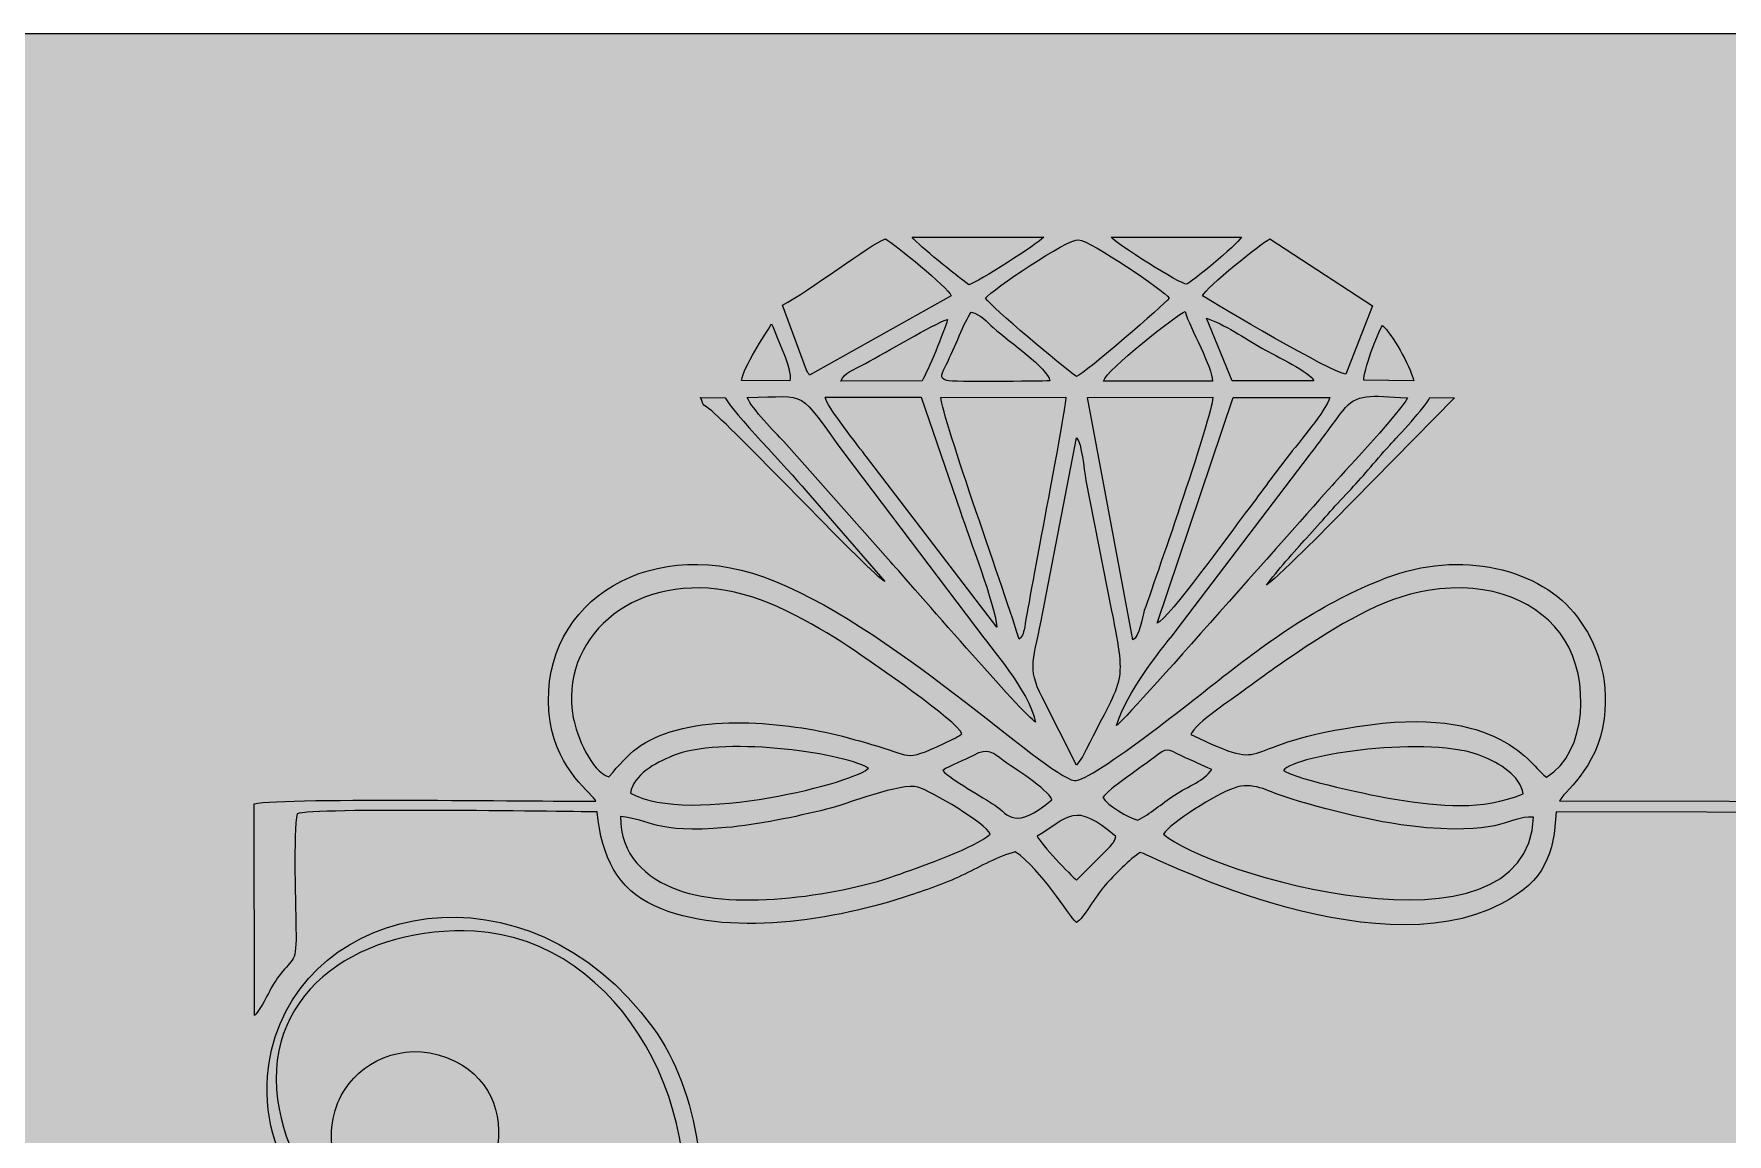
# Model space of a CAD drawing. Header units: millimetres. Extents: x -706.8 to -667, y -594.2 to -554.4.
# Drawn here: x -696.91 to -680.63, y -564.99 to -554.4 of the extents above; entities that cross this region are included whole.
import ezdxf

# ---------------------------------------------------------------- set-up
doc = ezdxf.new("R2010")
doc.units = ezdxf.units.MM
doc.header["$MEASUREMENT"] = 0
doc.layers.add('Layer 1', color=7, linetype='Continuous')

msp = doc.modelspace()

# ---------------------------------------------------------------- hatches: boundary and pattern name
at = {"layer": 'Layer 1', "true_color": 0xfff212}
h = msp.add_hatch(color=2, dxfattribs=at)
edge = h.paths.add_edge_path()
edge.add_spline(control_points=[(-705.7781, -554.4009), (-705.7781, -554.4009), (-667.9781, -554.4009), (-667.9781, -554.4009), (-667.4281, -554.4009), (-666.9781, -554.8509), (-666.9781, -555.4009), (-666.9781, -555.4009), (-666.9781, -593.2009), (-666.9781, -593.2009), (-666.9781, -593.7509), (-667.4281, -594.2009), (-667.9781, -594.2009), (-667.9781, -594.2009), (-705.7781, -594.2009), (-705.7781, -594.2009), (-706.3281, -594.2009), (-706.7781, -593.7509), (-706.7781, -593.2009), (-706.7781, -593.2009), (-706.7781, -555.4009), (-706.7781, -555.4009), (-706.7781, -554.8509), (-706.3281, -554.4009), (-705.7781, -554.4009)], knot_values=[0, 0, 0, 0, 0.125, 0.125, 0.125, 0.25, 0.25, 0.25, 0.375, 0.375, 0.375, 0.5, 0.5, 0.5, 0.625, 0.625, 0.625, 0.75, 0.75, 0.75, 0.875, 0.875, 0.875, 1, 1, 1, 1], degree=3, periodic=1)
at = {"layer": 'Layer 1', "true_color": 0x373435}
h = msp.add_hatch(color=250, dxfattribs=at)
edge = h.paths.add_edge_path()
edge.add_spline(control_points=[(-689.7084, -557.0103), (-689.7084, -557.0103), (-689.4796, -557.6358), (-689.4796, -557.6358), (-689.4632, -557.6663), (-689.4629, -557.6654), (-689.4486, -557.6826), (-689.4486, -557.6826), (-688.0862, -556.9201), (-688.0862, -556.9201), (-688.1185, -556.8411), (-688.6297, -556.4262), (-688.7188, -556.3736), (-688.8752, -556.4288), (-689.4552, -556.8783), (-689.7084, -557.0103)], knot_values=[0, 0, 0, 0, 0.2, 0.2, 0.2, 0.4, 0.4, 0.4, 0.6, 0.6, 0.6, 0.8, 0.8, 0.8, 1, 1, 1, 1], degree=3, periodic=1)
h = msp.add_hatch(color=250, dxfattribs=at)
edge = h.paths.add_edge_path()
edge.add_spline(control_points=[(-687.1973, -556.3551), (-687.1973, -556.3551), (-688.4616, -556.3551), (-688.4616, -556.3551), (-688.3924, -556.4472), (-688.0486, -556.7158), (-687.9185, -556.8143), (-687.8301, -556.7905), (-687.2576, -556.4246), (-687.1973, -556.3551)], knot_values=[0, 0, 0, 0, 0.3333333, 0.3333333, 0.3333333, 0.6666667, 0.6666667, 0.6666667, 1, 1, 1, 1], degree=3, periodic=1)
h = msp.add_hatch(color=250, dxfattribs=at)
edge = h.paths.add_edge_path()
edge.add_spline(control_points=[(-687.7568, -556.9436), (-687.7023, -557.0281), (-687.0221, -557.5987), (-686.8827, -557.6983), (-686.7972, -557.6637), (-686.0388, -557.008), (-685.9903, -556.9436), (-686.0354, -556.8712), (-686.7496, -556.3914), (-686.8623, -556.3808), (-686.9675, -556.3708), (-687.7015, -556.8663), (-687.7568, -556.9436)], knot_values=[0, 0, 0, 0, 0.25, 0.25, 0.25, 0.5, 0.5, 0.5, 0.75, 0.75, 0.75, 1, 1, 1, 1], degree=3, periodic=1)
h = msp.add_hatch(color=250, dxfattribs=at)
edge = h.paths.add_edge_path()
edge.add_spline(control_points=[(-685.2954, -556.3551), (-685.2954, -556.3551), (-686.5505, -556.3551), (-686.5505, -556.3551), (-686.5083, -556.415), (-685.8732, -556.8179), (-685.8233, -556.8085), (-685.7912, -556.8025), (-685.3427, -556.4367), (-685.2954, -556.3551)], knot_values=[0, 0, 0, 0, 0.3333333, 0.3333333, 0.3333333, 0.6666667, 0.6666667, 0.6666667, 1, 1, 1, 1], degree=3, periodic=1)
h = msp.add_hatch(color=250, dxfattribs=at)
edge = h.paths.add_edge_path()
edge.add_spline(control_points=[(-685.6712, -556.9201), (-685.5251, -557.0143), (-684.4273, -557.6605), (-684.2932, -557.6752), (-684.2932, -557.6752), (-684.0351, -557.0177), (-684.0351, -557.0177), (-684.0351, -557.0177), (-685.023, -556.3731), (-685.023, -556.3731), (-685.1058, -556.4127), (-685.636, -556.8433), (-685.6712, -556.9201)], knot_values=[0, 0, 0, 0, 0.25, 0.25, 0.25, 0.5, 0.5, 0.5, 0.75, 0.75, 0.75, 1, 1, 1, 1], degree=3, periodic=1)
h = msp.add_hatch(color=250, dxfattribs=at)
edge = h.paths.add_edge_path()
edge.add_spline(control_points=[(-690.1047, -557.7369), (-690.1047, -557.7369), (-689.638, -557.7398), (-689.638, -557.7398), (-689.6166, -557.6146), (-689.7649, -557.3283), (-689.8138, -557.1895), (-689.8851, -557.3062), (-690.077, -557.5947), (-690.1047, -557.7369)], knot_values=[0, 0, 0, 0, 0.3333333, 0.3333333, 0.3333333, 0.6666667, 0.6666667, 0.6666667, 1, 1, 1, 1], degree=3, periodic=1)
h = msp.add_hatch(color=250, dxfattribs=at)
edge = h.paths.add_edge_path()
edge.add_spline(control_points=[(-689.1482, -557.7404), (-689.1482, -557.7404), (-688.3669, -557.7402), (-688.3669, -557.7402), (-688.3132, -557.643), (-688.1531, -557.2684), (-688.1239, -557.1476), (-688.269, -557.1975), (-688.706, -557.4601), (-688.913, -557.5719), (-689.0298, -557.6349), (-689.1178, -557.6623), (-689.1482, -557.7404)], knot_values=[0, 0, 0, 0, 0.25, 0.25, 0.25, 0.5, 0.5, 0.5, 0.75, 0.75, 0.75, 1, 1, 1, 1], degree=3, periodic=1)
h = msp.add_hatch(color=250, dxfattribs=at)
edge = h.paths.add_edge_path()
edge.add_spline(control_points=[(-687.1374, -557.7392), (-687.1655, -557.6105), (-687.5097, -557.3776), (-687.6838, -557.227), (-687.7465, -557.1728), (-687.7983, -557.0989), (-687.8949, -557.0793), (-687.9631, -557.1729), (-688.0539, -557.4204), (-688.1319, -557.5788), (-688.1753, -557.6671), (-688.213, -557.7108), (-688.1288, -557.7368), (-688.077, -557.7528), (-687.2571, -557.7414), (-687.1374, -557.7392)], knot_values=[0, 0, 0, 0, 0.2, 0.2, 0.2, 0.4, 0.4, 0.4, 0.6, 0.6, 0.6, 0.8, 0.8, 0.8, 1, 1, 1, 1], degree=3, periodic=1)
h = msp.add_hatch(color=250, dxfattribs=at)
edge = h.paths.add_edge_path()
edge.add_spline(control_points=[(-686.6218, -557.7406), (-686.6218, -557.7406), (-685.575, -557.7407), (-685.575, -557.7407), (-685.5697, -557.6178), (-685.7925, -557.2266), (-685.8383, -557.073), (-685.9016, -557.0887), (-686.6073, -557.6428), (-686.6218, -557.7406)], knot_values=[0, 0, 0, 0, 0.3333333, 0.3333333, 0.3333333, 0.6666667, 0.6666667, 0.6666667, 1, 1, 1, 1], degree=3, periodic=1)
h = msp.add_hatch(color=250, dxfattribs=at)
edge = h.paths.add_edge_path()
edge.add_spline(control_points=[(-685.3852, -557.739), (-685.3852, -557.739), (-684.6007, -557.7403), (-684.6007, -557.7403), (-684.6366, -557.6513), (-684.9551, -557.5076), (-685.1016, -557.423), (-685.2646, -557.3289), (-685.4649, -557.1919), (-685.6324, -557.1363), (-685.6324, -557.1363), (-685.3852, -557.739), (-685.3852, -557.739)], knot_values=[0, 0, 0, 0, 0.25, 0.25, 0.25, 0.5, 0.5, 0.5, 0.75, 0.75, 0.75, 1, 1, 1, 1], degree=3, periodic=1)
h = msp.add_hatch(color=250, dxfattribs=at)
edge = h.paths.add_edge_path()
edge.add_spline(control_points=[(-684.1187, -557.7322), (-684.1187, -557.7322), (-683.6387, -557.7398), (-683.6387, -557.7398), (-683.6812, -557.577), (-683.8487, -557.2904), (-683.9401, -557.206), (-683.9865, -557.2772), (-684.1289, -557.6527), (-684.1187, -557.7322)], knot_values=[0, 0, 0, 0, 0.3333333, 0.3333333, 0.3333333, 0.6666667, 0.6666667, 0.6666667, 1, 1, 1, 1], degree=3, periodic=1)
h = msp.add_hatch(color=250, dxfattribs=at)
edge = h.paths.add_edge_path()
edge.add_spline(control_points=[(-690.0483, -557.8991), (-690.0038, -558.0124), (-689.7818, -558.2296), (-689.6979, -558.3229), (-689.6979, -558.3229), (-688.6681, -559.4829), (-688.6681, -559.4829), (-688.4784, -559.6909), (-687.3822, -560.9652), (-687.2755, -561.0215), (-687.3489, -560.7065), (-687.6928, -560.3243), (-687.8551, -560.1052), (-687.8551, -560.1052), (-689.1118, -558.4438), (-689.1118, -558.4438), (-689.5801, -557.8061), (-689.4382, -557.8897), (-690.0483, -557.8991)], knot_values=[0, 0, 0, 0, 0.1666667, 0.1666667, 0.1666667, 0.3333333, 0.3333333, 0.3333333, 0.5, 0.5, 0.5, 0.6666667, 0.6666667, 0.6666667, 0.8333333, 0.8333333, 0.8333333, 1, 1, 1, 1], degree=3, periodic=1)
h = msp.add_hatch(color=250, dxfattribs=at)
edge = h.paths.add_edge_path()
edge.add_spline(control_points=[(-688.7258, -559.6704), (-688.7258, -559.6704), (-689.4849, -558.7927), (-689.4849, -558.7927), (-689.6531, -558.5929), (-690.1945, -558.0355), (-690.2595, -557.9011), (-690.2595, -557.9011), (-690.4968, -557.898), (-690.4968, -557.898), (-690.4614, -557.9973), (-690.4835, -557.9504), (-690.3907, -558.0286), (-690.1412, -558.2389), (-688.8485, -559.6039), (-688.7258, -559.6704)], knot_values=[0, 0, 0, 0, 0.2, 0.2, 0.2, 0.4, 0.4, 0.4, 0.6, 0.6, 0.6, 0.8, 0.8, 0.8, 1, 1, 1, 1], degree=3, periodic=1)
h = msp.add_hatch(color=250, dxfattribs=at)
edge = h.paths.add_edge_path()
edge.add_spline(control_points=[(-688.3766, -557.8951), (-688.3766, -557.8951), (-689.299, -557.8973), (-689.299, -557.8973), (-689.2939, -557.97), (-688.9673, -558.3858), (-688.9018, -558.4684), (-688.9018, -558.4684), (-687.648, -560.1077), (-687.648, -560.1077), (-687.6689, -559.8874), (-687.9159, -559.2454), (-687.9982, -559.0004), (-687.9982, -559.0004), (-688.3766, -557.8951), (-688.3766, -557.8951)], knot_values=[0, 0, 0, 0, 0.2, 0.2, 0.2, 0.4, 0.4, 0.4, 0.6, 0.6, 0.6, 0.8, 0.8, 0.8, 1, 1, 1, 1], degree=3, periodic=1)
h = msp.add_hatch(color=250, dxfattribs=at)
edge = h.paths.add_edge_path()
edge.add_spline(control_points=[(-686.9862, -557.8948), (-686.9862, -557.8948), (-688.1863, -557.8995), (-688.1863, -557.8995), (-688.1792, -558.0894), (-687.5456, -559.8431), (-687.4344, -560.2249), (-687.3955, -560.1809), (-687.3919, -560.1735), (-687.3751, -560.0719), (-687.3095, -559.6747), (-686.9765, -557.971), (-686.9862, -557.8948)], knot_values=[0, 0, 0, 0, 0.25, 0.25, 0.25, 0.5, 0.5, 0.5, 0.75, 0.75, 0.75, 1, 1, 1, 1], degree=3, periodic=1)
h = msp.add_hatch(color=250, dxfattribs=at)
edge = h.paths.add_edge_path()
edge.add_spline(control_points=[(-686.2306, -559.9488), (-686.0895, -559.5471), (-685.5866, -558.1025), (-685.5706, -557.8968), (-685.5706, -557.8968), (-686.7766, -557.8979), (-686.7766, -557.8979), (-686.7766, -557.8979), (-686.3412, -560.2302), (-686.3412, -560.2302), (-686.2748, -560.2012), (-686.2547, -560.0173), (-686.2306, -559.9488)], knot_values=[0, 0, 0, 0, 0.25, 0.25, 0.25, 0.5, 0.5, 0.5, 0.75, 0.75, 0.75, 1, 1, 1, 1], degree=3, periodic=1)
h = msp.add_hatch(color=250, dxfattribs=at)
edge = h.paths.add_edge_path()
edge.add_spline(control_points=[(-686.4969, -561.054), (-686.4411, -561.032), (-684.6096, -558.9484), (-684.4011, -558.7192), (-684.2841, -558.5904), (-683.7549, -558.0189), (-683.7011, -557.9027), (-684.0593, -557.8813), (-684.1895, -557.8557), (-684.3188, -558.0233), (-684.4273, -558.1639), (-684.5408, -558.325), (-684.6418, -558.4541), (-684.6418, -558.4541), (-685.9229, -560.14), (-685.9229, -560.14), (-686.1195, -560.391), (-686.3862, -560.7129), (-686.4969, -561.054)], knot_values=[0, 0, 0, 0, 0.1666667, 0.1666667, 0.1666667, 0.3333333, 0.3333333, 0.3333333, 0.5, 0.5, 0.5, 0.6666667, 0.6666667, 0.6666667, 0.8333333, 0.8333333, 0.8333333, 1, 1, 1, 1], degree=3, periodic=1)
h = msp.add_hatch(color=250, dxfattribs=at)
edge = h.paths.add_edge_path()
edge.add_spline(control_points=[(-686.107, -560.0713), (-686.0037, -560.0348), (-685.3794, -559.1687), (-685.2602, -559.0131), (-685.1247, -558.8362), (-684.9959, -558.6547), (-684.856, -558.4752), (-684.742, -558.329), (-684.4831, -558.0245), (-684.4452, -557.9004), (-684.4452, -557.9004), (-685.3761, -557.8979), (-685.3761, -557.8979), (-685.3761, -557.8979), (-686.107, -560.0713), (-686.107, -560.0713)], knot_values=[0, 0, 0, 0, 0.2, 0.2, 0.2, 0.4, 0.4, 0.4, 0.6, 0.6, 0.6, 0.8, 0.8, 0.8, 1, 1, 1, 1], degree=3, periodic=1)
h = msp.add_hatch(color=250, dxfattribs=at)
edge = h.paths.add_edge_path()
edge.add_spline(control_points=[(-685.0569, -559.7057), (-684.9252, -559.5986), (-684.7498, -559.4252), (-684.611, -559.2861), (-684.611, -559.2861), (-683.247, -557.9024), (-683.247, -557.9024), (-683.247, -557.9024), (-683.4833, -557.8977), (-683.4833, -557.8977), (-683.5303, -557.9988), (-683.7902, -558.2684), (-683.869, -558.3562), (-684.0263, -558.5313), (-684.133, -558.666), (-684.2674, -558.8058), (-684.4093, -558.9533), (-684.5205, -559.0898), (-684.6696, -559.2507), (-684.7839, -559.374), (-684.9558, -559.5729), (-685.0569, -559.7057)], knot_values=[0, 0, 0, 0, 0.1428571, 0.1428571, 0.1428571, 0.2857143, 0.2857143, 0.2857143, 0.4285714, 0.4285714, 0.4285714, 0.5714286, 0.5714286, 0.5714286, 0.7142857, 0.7142857, 0.7142857, 0.8571429, 0.8571429, 0.8571429, 1, 1, 1, 1], degree=3, periodic=1)
h = msp.add_hatch(color=250, dxfattribs=at)
edge = h.paths.add_edge_path()
edge.add_spline(control_points=[(-687.2053, -559.9638), (-687.2943, -560.4322), (-687.3602, -560.4873), (-687.214, -560.7824), (-687.214, -560.7824), (-686.8827, -561.4352), (-686.8827, -561.4352), (-686.8827, -561.4352), (-686.8233, -561.3559), (-686.8233, -561.3559), (-686.4367, -560.5584), (-686.3927, -560.7167), (-686.545, -559.95), (-686.545, -559.95), (-686.7917, -558.6959), (-686.7917, -558.6959), (-686.8159, -558.5725), (-686.8279, -558.3489), (-686.8827, -558.2856), (-686.8827, -558.2856), (-687.2053, -559.9638), (-687.2053, -559.9638)], knot_values=[0, 0, 0, 0, 0.1428571, 0.1428571, 0.1428571, 0.2857143, 0.2857143, 0.2857143, 0.4285714, 0.4285714, 0.4285714, 0.5714286, 0.5714286, 0.5714286, 0.7142857, 0.7142857, 0.7142857, 0.8571429, 0.8571429, 0.8571429, 1, 1, 1, 1], degree=3, periodic=1)
h = msp.add_hatch(color=250, dxfattribs=at)
edge = h.paths.add_edge_path()
edge.add_spline(control_points=[(-682.2377, -561.7802), (-682.2152, -561.708), (-681.8724, -561.4785), (-681.8094, -560.9902), (-681.7566, -560.5818), (-681.8835, -560.2554), (-682.0647, -560.0121), (-682.415, -559.5417), (-683.1941, -559.3583), (-683.908, -559.6349), (-684.5318, -559.8766), (-684.9969, -560.2179), (-685.4493, -560.5658), (-685.58, -560.6663), (-686.7457, -561.6101), (-686.9018, -561.5842), (-687.1888, -561.5367), (-688.694, -560.0579), (-689.8915, -559.6242), (-691.0434, -559.207), (-692.1058, -559.925), (-691.9438, -561.0177), (-691.8745, -561.485), (-691.5235, -561.7242), (-691.5053, -561.7811), (-691.8611, -561.7882), (-694.4847, -561.7441), (-694.7903, -561.8068), (-694.7903, -561.8068), (-694.7872, -563.8436), (-694.7872, -563.8436), (-694.7162, -563.7817), (-694.6494, -563.6005), (-694.5643, -563.4805), (-694.4308, -563.292), (-694.3846, -563.3594), (-694.3872, -563.0644), (-694.3893, -562.8319), (-694.4168, -562.0656), (-694.3767, -561.9032), (-694.2346, -561.8435), (-691.8673, -561.883), (-691.4927, -561.8853), (-691.4457, -562.3278), (-691.3007, -562.6223), (-690.9395, -562.7898), (-690.2602, -563.1047), (-689.1835, -562.9245), (-688.4828, -562.6879), (-688.3062, -562.6283), (-688.1205, -562.5641), (-687.9556, -562.4836), (-687.8085, -562.4117), (-687.6391, -562.3128), (-687.4712, -562.2695), (-687.2102, -562.4479), (-686.971, -562.8669), (-686.8827, -562.9502), (-686.8086, -562.9047), (-686.7154, -562.7157), (-686.6052, -562.5884), (-686.5298, -562.5013), (-686.3572, -562.33), (-686.2706, -562.2754), (-686.2305, -562.2681), (-684.0529, -563.4264), (-682.7992, -562.7701), (-682.3662, -562.5435), (-682.2928, -562.2854), (-682.2711, -561.8845), (-682.2711, -561.8845), (-679.3731, -561.89), (-679.3731, -561.89), (-679.3731, -561.89), (-679.3732, -573.3054), (-679.3732, -573.3054), (-679.2785, -573.2743), (-679.0202, -573.0126), (-678.9875, -572.9361), (-678.9346, -572.8126), (-678.9697, -572.3697), (-678.9697, -572.198), (-678.9697, -572.198), (-678.9697, -564.7591), (-678.9697, -564.7591), (-678.9697, -563.78), (-678.944, -562.7659), (-678.9716, -561.784), (-678.9716, -561.784), (-682.2377, -561.7802), (-682.2377, -561.7802)], knot_values=[0, 0, 0, 0, 0.0333333, 0.0333333, 0.0333333, 0.0666667, 0.0666667, 0.0666667, 0.1, 0.1, 0.1, 0.1333333, 0.1333333, 0.1333333, 0.1666667, 0.1666667, 0.1666667, 0.2, 0.2, 0.2, 0.2333333, 0.2333333, 0.2333333, 0.2666667, 0.2666667, 0.2666667, 0.3, 0.3, 0.3, 0.3333333, 0.3333333, 0.3333333, 0.3666667, 0.3666667, 0.3666667, 0.4, 0.4, 0.4, 0.4333333, 0.4333333, 0.4333333, 0.4666667, 0.4666667, 0.4666667, 0.5, 0.5, 0.5, 0.5333333, 0.5333333, 0.5333333, 0.5666667, 0.5666667, 0.5666667, 0.6, 0.6, 0.6, 0.6333333, 0.6333333, 0.6333333, 0.6666667, 0.6666667, 0.6666667, 0.7, 0.7, 0.7, 0.7333333, 0.7333333, 0.7333333, 0.7666667, 0.7666667, 0.7666667, 0.8, 0.8, 0.8, 0.8333333, 0.8333333, 0.8333333, 0.8666667, 0.8666667, 0.8666667, 0.9, 0.9, 0.9, 0.9333333, 0.9333333, 0.9333333, 0.9666667, 0.9666667, 0.9666667, 1, 1, 1, 1], degree=3, periodic=1)
h = msp.add_hatch(color=250, dxfattribs=at)
edge = h.paths.add_edge_path()
edge.add_spline(control_points=[(-691.3789, -561.549), (-691.5498, -561.4959), (-691.6898, -561.1507), (-691.7217, -560.9794), (-691.8612, -560.2303), (-691.1702, -559.5967), (-690.254, -559.7552), (-689.8164, -559.8309), (-689.3411, -560.1147), (-689.009, -560.3403), (-688.8392, -560.4557), (-688.034, -561.0071), (-687.9841, -561.1339), (-688.0116, -561.1566), (-687.9846, -561.1383), (-688.0296, -561.1647), (-688.0651, -561.1856), (-688.0394, -561.171), (-688.0766, -561.1887), (-688.5399, -561.4089), (-688.4475, -561.355), (-688.7939, -561.2532), (-689.1134, -561.1592), (-689.368, -561.0902), (-689.707, -561.0536), (-690.0534, -561.0162), (-690.4048, -561.0106), (-690.7282, -561.0988), (-691.0676, -561.1914), (-691.1793, -561.315), (-691.3789, -561.549)], knot_values=[0, 0, 0, 0, 0.1, 0.1, 0.1, 0.2, 0.2, 0.2, 0.3, 0.3, 0.3, 0.4, 0.4, 0.4, 0.5, 0.5, 0.5, 0.6, 0.6, 0.6, 0.7, 0.7, 0.7, 0.8, 0.8, 0.8, 0.9, 0.9, 0.9, 1, 1, 1, 1], degree=3, periodic=1)
h = msp.add_hatch(color=250, dxfattribs=at)
edge = h.paths.add_edge_path()
edge.add_spline(control_points=[(-685.7825, -561.1421), (-685.7422, -561.0297), (-685.3738, -560.7949), (-685.273, -560.718), (-685.0998, -560.5857), (-684.9175, -560.4596), (-684.7375, -560.338), (-684.4047, -560.1131), (-683.9429, -559.8243), (-683.5052, -559.755), (-682.8887, -559.6574), (-682.4239, -559.8662), (-682.1883, -560.2296), (-681.9524, -560.5933), (-681.9635, -561.3162), (-682.3629, -561.5501), (-682.481, -561.4909), (-682.7534, -560.8744), (-684.0577, -561.0465), (-685.4424, -561.2291), (-684.9335, -561.5393), (-685.7825, -561.1421)], knot_values=[0, 0, 0, 0, 0.1428571, 0.1428571, 0.1428571, 0.2857143, 0.2857143, 0.2857143, 0.4285714, 0.4285714, 0.4285714, 0.5714286, 0.5714286, 0.5714286, 0.7142857, 0.7142857, 0.7142857, 0.8571429, 0.8571429, 0.8571429, 1, 1, 1, 1], degree=3, periodic=1)
h = msp.add_hatch(color=250, dxfattribs=at)
edge = h.paths.add_edge_path()
edge.add_spline(control_points=[(-691.1713, -561.7037), (-691.1431, -561.5261), (-690.9355, -561.417), (-690.7682, -561.3471), (-690.3126, -561.1565), (-689.1647, -561.3047), (-688.8838, -561.4634), (-688.9533, -561.586), (-690.6081, -562.0252), (-691.1713, -561.7037)], knot_values=[0, 0, 0, 0, 0.3333333, 0.3333333, 0.3333333, 0.6666667, 0.6666667, 0.6666667, 1, 1, 1, 1], degree=3, periodic=1)
h = msp.add_hatch(color=250, dxfattribs=at)
edge = h.paths.add_edge_path()
edge.add_spline(control_points=[(-684.8925, -561.487), (-684.7835, -561.3347), (-683.4717, -561.1411), (-682.9771, -561.3511), (-682.8184, -561.4184), (-682.6176, -561.5306), (-682.5866, -561.7124), (-682.9897, -561.875), (-683.3727, -561.8323), (-683.8205, -561.7628), (-684.011, -561.7333), (-684.7673, -561.5754), (-684.8925, -561.487)], knot_values=[0, 0, 0, 0, 0.25, 0.25, 0.25, 0.5, 0.5, 0.5, 0.75, 0.75, 0.75, 1, 1, 1, 1], degree=3, periodic=1)
h = msp.add_hatch(color=250, dxfattribs=at)
edge = h.paths.add_edge_path()
edge.add_spline(control_points=[(-688.1692, -561.487), (-688.1037, -561.4411), (-687.9545, -561.3865), (-687.8745, -561.3425), (-687.7276, -561.2615), (-687.6835, -561.3209), (-687.5865, -561.3913), (-687.494, -561.4583), (-687.1588, -561.6633), (-687.1186, -561.7694), (-687.4827, -562.0688), (-687.5272, -561.9172), (-687.6663, -561.8222), (-687.7825, -561.743), (-688.0838, -561.5784), (-688.1692, -561.487)], knot_values=[0, 0, 0, 0, 0.2, 0.2, 0.2, 0.4, 0.4, 0.4, 0.6, 0.6, 0.6, 0.8, 0.8, 0.8, 1, 1, 1, 1], degree=3, periodic=1)
h = msp.add_hatch(color=250, dxfattribs=at)
edge = h.paths.add_edge_path()
edge.add_spline(control_points=[(-686.629, -561.7459), (-686.5809, -561.6697), (-686.2319, -561.4373), (-686.1358, -561.3623), (-686.0093, -561.2637), (-686.0179, -561.2752), (-685.8714, -561.3456), (-685.7698, -561.3944), (-685.6652, -561.4399), (-685.5824, -561.4777), (-685.6514, -561.5832), (-685.8038, -561.6359), (-685.9397, -561.7243), (-686.0753, -561.8125), (-686.1677, -561.9009), (-686.2942, -561.9651), (-686.3777, -561.9411), (-686.5869, -561.8243), (-686.629, -561.7459)], knot_values=[0, 0, 0, 0, 0.1666667, 0.1666667, 0.1666667, 0.3333333, 0.3333333, 0.3333333, 0.5, 0.5, 0.5, 0.6666667, 0.6666667, 0.6666667, 0.8333333, 0.8333333, 0.8333333, 1, 1, 1, 1], degree=3, periodic=1)
h = msp.add_hatch(color=250, dxfattribs=at)
edge = h.paths.add_edge_path()
edge.add_spline(control_points=[(-691.2659, -561.9305), (-690.9833, -561.9537), (-690.9406, -562.0984), (-690.254, -562.0366), (-689.9374, -562.0082), (-689.592, -561.9342), (-689.2869, -561.8602), (-689.0971, -561.8142), (-688.5572, -561.5982), (-688.409, -561.646), (-688.2748, -561.6893), (-687.7508, -561.9981), (-687.7135, -562.099), (-687.8564, -562.231), (-688.3521, -562.3982), (-688.5702, -562.4796), (-689.1172, -562.6837), (-690.1651, -562.8418), (-690.7167, -562.6362), (-691.0215, -562.5225), (-691.2759, -562.2959), (-691.2659, -561.9305)], knot_values=[0, 0, 0, 0, 0.1428571, 0.1428571, 0.1428571, 0.2857143, 0.2857143, 0.2857143, 0.4285714, 0.4285714, 0.4285714, 0.5714286, 0.5714286, 0.5714286, 0.7142857, 0.7142857, 0.7142857, 0.8571429, 0.8571429, 0.8571429, 1, 1, 1, 1], degree=3, periodic=1)
h = msp.add_hatch(color=250, dxfattribs=at)
edge = h.paths.add_edge_path()
edge.add_spline(control_points=[(-686.0461, -562.099), (-685.982, -561.993), (-685.5368, -561.713), (-685.3677, -561.6557), (-685.1834, -561.5932), (-685.0507, -561.6843), (-684.8936, -561.7354), (-684.4946, -561.8651), (-683.9319, -562.0055), (-683.5153, -562.0375), (-682.7431, -562.0968), (-682.7597, -561.9302), (-682.4877, -561.9351), (-682.5499, -563.3961), (-685.6486, -562.4691), (-686.0461, -562.099)], knot_values=[0, 0, 0, 0, 0.2, 0.2, 0.2, 0.4, 0.4, 0.4, 0.6, 0.6, 0.6, 0.8, 0.8, 0.8, 1, 1, 1, 1], degree=3, periodic=1)
h = msp.add_hatch(color=250, dxfattribs=at)
edge = h.paths.add_edge_path()
edge.add_spline(control_points=[(-687.2612, -562.12), (-686.9484, -561.9355), (-686.909, -561.7775), (-686.5045, -562.1226), (-686.5261, -562.1896), (-686.5201, -562.1725), (-686.5789, -562.2379), (-686.5789, -562.2379), (-686.8827, -562.5417), (-686.8827, -562.5417), (-686.9404, -562.4924), (-687.2239, -562.1992), (-687.2612, -562.12)], knot_values=[0, 0, 0, 0, 0.25, 0.25, 0.25, 0.5, 0.5, 0.5, 0.75, 0.75, 0.75, 1, 1, 1, 1], degree=3, periodic=1)
h = msp.add_hatch(color=250, dxfattribs=at)
edge = h.paths.add_edge_path()
edge.add_spline(control_points=[(-693.7864, -565.651), (-694.2652, -565.5702), (-694.4986, -565.1417), (-694.5644, -564.6515), (-694.7081, -563.581), (-693.721, -562.9764), (-692.6726, -563.0336), (-691.2424, -563.1115), (-690.3533, -564.8338), (-690.7376, -566.2251), (-691.1021, -567.5447), (-692.4035, -568.2381), (-693.4762, -568.8048), (-694.7176, -569.4605), (-695.7161, -569.9412), (-696.2663, -571.3138), (-696.647, -572.2638), (-696.5783, -573.4009), (-696.1758, -574.2652), (-695.8912, -574.8759), (-695.5192, -575.3495), (-694.9726, -575.7205), (-694.8507, -575.8032), (-694.5453, -575.991), (-694.3888, -576.0197), (-694.3888, -576.0197), (-694.6663, -575.2271), (-694.6663, -575.2271), (-694.7755, -574.8964), (-694.7443, -574.7582), (-694.8831, -574.6661), (-695.3692, -574.3435), (-695.7102, -574.0216), (-695.9532, -573.4068), (-696.342, -572.4232), (-696.1572, -571.4177), (-695.552, -570.5908), (-695.552, -570.5908), (-695.3129, -570.3121), (-695.3129, -570.3121), (-693.9193, -568.8153), (-690.7904, -568.9563), (-690.664, -570.9258), (-690.6141, -571.7026), (-691.5687, -572.5883), (-692.3033, -572.0642), (-692.4647, -571.9491), (-692.6023, -571.7396), (-692.5546, -571.4467), (-692.5207, -571.2388), (-692.3207, -571.0501), (-692.1041, -571.0292), (-691.7961, -570.9994), (-691.7721, -571.2719), (-691.7864, -571.5483), (-691.4001, -571.4561), (-691.4687, -570.9525), (-691.7638, -570.7724), (-692.1061, -570.5636), (-692.489, -570.7213), (-692.6435, -571.0038), (-693.0063, -571.667), (-692.3654, -572.3444), (-691.791, -572.2989), (-690.8841, -572.227), (-690.3861, -571.3107), (-690.6492, -570.5035), (-690.9096, -569.7055), (-691.5864, -569.3365), (-692.3894, -569.2312), (-693.2008, -569.1249), (-693.286, -569.252), (-693.7702, -569.2492), (-693.6879, -569.2136), (-693.6138, -569.1704), (-693.5281, -569.1308), (-692.2246, -568.5286), (-691.1025, -567.9076), (-690.6263, -566.41), (-690.3566, -565.5617), (-690.5144, -564.5654), (-690.956, -563.9609), (-692.174, -562.2937), (-694.2964, -562.7581), (-694.6226, -564.178), (-694.8279, -565.0714), (-694.2938, -565.9327), (-693.4033, -565.9054), (-692.3924, -565.8745), (-692.1183, -564.645), (-692.8589, -564.283), (-693.2961, -564.0692), (-693.7188, -564.2565), (-693.9163, -564.552), (-694.0196, -564.7065), (-694.0796, -564.9466), (-694.0308, -565.1698), (-693.9749, -565.4258), (-693.8447, -565.4857), (-693.7864, -565.651)], knot_values=[0, 0, 0, 0, 0.030303, 0.030303, 0.030303, 0.0606061, 0.0606061, 0.0606061, 0.0909091, 0.0909091, 0.0909091, 0.1212121, 0.1212121, 0.1212121, 0.1515152, 0.1515152, 0.1515152, 0.1818182, 0.1818182, 0.1818182, 0.2121212, 0.2121212, 0.2121212, 0.2424242, 0.2424242, 0.2424242, 0.2727273, 0.2727273, 0.2727273, 0.3030303, 0.3030303, 0.3030303, 0.3333333, 0.3333333, 0.3333333, 0.3636364, 0.3636364, 0.3636364, 0.3939394, 0.3939394, 0.3939394, 0.4242424, 0.4242424, 0.4242424, 0.4545455, 0.4545455, 0.4545455, 0.4848485, 0.4848485, 0.4848485, 0.5151515, 0.5151515, 0.5151515, 0.5454545, 0.5454545, 0.5454545, 0.5757576, 0.5757576, 0.5757576, 0.6060606, 0.6060606, 0.6060606, 0.6363636, 0.6363636, 0.6363636, 0.6666667, 0.6666667, 0.6666667, 0.6969697, 0.6969697, 0.6969697, 0.7272727, 0.7272727, 0.7272727, 0.7575758, 0.7575758, 0.7575758, 0.7878788, 0.7878788, 0.7878788, 0.8181818, 0.8181818, 0.8181818, 0.8484848, 0.8484848, 0.8484848, 0.8787879, 0.8787879, 0.8787879, 0.9090909, 0.9090909, 0.9090909, 0.9393939, 0.9393939, 0.9393939, 0.969697, 0.969697, 0.969697, 1, 1, 1, 1], degree=3, periodic=1)

# ---------------------------------------------------------------- linework, layer by layer
at = {"layer": 'Layer 1', "color": 250, "lineweight": 18}
msp.add_open_spline([(-705.7781, -554.4009), (-705.7781, -554.4009), (-667.9781, -554.4009), (-667.9781, -554.4009), (-667.4281, -554.4009), (-666.9781, -554.8509), (-666.9781, -555.4009), (-666.9781, -555.4009), (-666.9781, -593.2009), (-666.9781, -593.2009), (-666.9781, -593.7509), (-667.4281, -594.2009), (-667.9781, -594.2009), (-667.9781, -594.2009), (-705.7781, -594.2009), (-705.7781, -594.2009), (-706.3281, -594.2009), (-706.7781, -593.7509), (-706.7781, -593.2009), (-706.7781, -593.2009), (-706.7781, -555.4009), (-706.7781, -555.4009), (-706.7781, -554.8509), (-706.3281, -554.4009), (-705.7781, -554.4009)], degree=3, knots=[0, 0, 0, 0, 0.125, 0.125, 0.125, 0.25, 0.25, 0.25, 0.375, 0.375, 0.375, 0.5, 0.5, 0.5, 0.625, 0.625, 0.625, 0.75, 0.75, 0.75, 0.875, 0.875, 0.875, 1, 1, 1, 1], dxfattribs=at)
at = {"layer": 'Layer 1', "color": 250}
for points, knots in [([(-689.7084, -557.0103), (-689.7084, -557.0103), (-689.4796, -557.6358), (-689.4796, -557.6358), (-689.4632, -557.6663), (-689.4629, -557.6654), (-689.4486, -557.6826), (-689.4486, -557.6826), (-688.0862, -556.9201), (-688.0862, -556.9201), (-688.1185, -556.8411), (-688.6297, -556.4262), (-688.7188, -556.3736), (-688.8752, -556.4288), (-689.4552, -556.8783), (-689.7084, -557.0103)], [0, 0, 0, 0, 0.2, 0.2, 0.2, 0.4, 0.4, 0.4, 0.6, 0.6, 0.6, 0.8, 0.8, 0.8, 1, 1, 1, 1]), ([(-687.1973, -556.3551), (-687.1973, -556.3551), (-688.4616, -556.3551), (-688.4616, -556.3551), (-688.3924, -556.4472), (-688.0486, -556.7158), (-687.9185, -556.8143), (-687.8301, -556.7905), (-687.2576, -556.4246), (-687.1973, -556.3551)], [0, 0, 0, 0, 0.3333333, 0.3333333, 0.3333333, 0.6666667, 0.6666667, 0.6666667, 1, 1, 1, 1]), ([(-687.7568, -556.9436), (-687.7023, -557.0281), (-687.0221, -557.5987), (-686.8827, -557.6983), (-686.7972, -557.6637), (-686.0388, -557.008), (-685.9903, -556.9436), (-686.0354, -556.8712), (-686.7496, -556.3914), (-686.8623, -556.3808), (-686.9675, -556.3708), (-687.7015, -556.8663), (-687.7568, -556.9436)], [0, 0, 0, 0, 0.25, 0.25, 0.25, 0.5, 0.5, 0.5, 0.75, 0.75, 0.75, 1, 1, 1, 1]), ([(-685.2954, -556.3551), (-685.2954, -556.3551), (-686.5505, -556.3551), (-686.5505, -556.3551), (-686.5083, -556.415), (-685.8732, -556.8179), (-685.8233, -556.8085), (-685.7912, -556.8025), (-685.3427, -556.4367), (-685.2954, -556.3551)], [0, 0, 0, 0, 0.3333333, 0.3333333, 0.3333333, 0.6666667, 0.6666667, 0.6666667, 1, 1, 1, 1]), ([(-685.6712, -556.9201), (-685.5251, -557.0143), (-684.4273, -557.6605), (-684.2932, -557.6752), (-684.2932, -557.6752), (-684.0351, -557.0177), (-684.0351, -557.0177), (-684.0351, -557.0177), (-685.023, -556.3731), (-685.023, -556.3731), (-685.1058, -556.4127), (-685.636, -556.8433), (-685.6712, -556.9201)], [0, 0, 0, 0, 0.25, 0.25, 0.25, 0.5, 0.5, 0.5, 0.75, 0.75, 0.75, 1, 1, 1, 1]), ([(-690.1047, -557.7369), (-690.1047, -557.7369), (-689.638, -557.7398), (-689.638, -557.7398), (-689.6166, -557.6146), (-689.7649, -557.3283), (-689.8138, -557.1895), (-689.8851, -557.3062), (-690.077, -557.5947), (-690.1047, -557.7369)], [0, 0, 0, 0, 0.3333333, 0.3333333, 0.3333333, 0.6666667, 0.6666667, 0.6666667, 1, 1, 1, 1]), ([(-689.1482, -557.7404), (-689.1482, -557.7404), (-688.3669, -557.7402), (-688.3669, -557.7402), (-688.3132, -557.643), (-688.1531, -557.2684), (-688.1239, -557.1476), (-688.269, -557.1975), (-688.706, -557.4601), (-688.913, -557.5719), (-689.0298, -557.6349), (-689.1178, -557.6623), (-689.1482, -557.7404)], [0, 0, 0, 0, 0.25, 0.25, 0.25, 0.5, 0.5, 0.5, 0.75, 0.75, 0.75, 1, 1, 1, 1]), ([(-687.1374, -557.7392), (-687.1655, -557.6105), (-687.5097, -557.3776), (-687.6838, -557.227), (-687.7465, -557.1728), (-687.7983, -557.0989), (-687.8949, -557.0793), (-687.9631, -557.1729), (-688.0539, -557.4204), (-688.1319, -557.5788), (-688.1753, -557.6671), (-688.213, -557.7108), (-688.1288, -557.7368), (-688.077, -557.7528), (-687.2571, -557.7414), (-687.1374, -557.7392)], [0, 0, 0, 0, 0.2, 0.2, 0.2, 0.4, 0.4, 0.4, 0.6, 0.6, 0.6, 0.8, 0.8, 0.8, 1, 1, 1, 1]), ([(-686.6218, -557.7406), (-686.6218, -557.7406), (-685.575, -557.7407), (-685.575, -557.7407), (-685.5697, -557.6178), (-685.7925, -557.2266), (-685.8383, -557.073), (-685.9016, -557.0887), (-686.6073, -557.6428), (-686.6218, -557.7406)], [0, 0, 0, 0, 0.3333333, 0.3333333, 0.3333333, 0.6666667, 0.6666667, 0.6666667, 1, 1, 1, 1]), ([(-685.3852, -557.739), (-685.3852, -557.739), (-684.6007, -557.7403), (-684.6007, -557.7403), (-684.6366, -557.6513), (-684.9551, -557.5076), (-685.1016, -557.423), (-685.2646, -557.3289), (-685.4649, -557.1919), (-685.6324, -557.1363), (-685.6324, -557.1363), (-685.3852, -557.739), (-685.3852, -557.739)], [0, 0, 0, 0, 0.25, 0.25, 0.25, 0.5, 0.5, 0.5, 0.75, 0.75, 0.75, 1, 1, 1, 1]), ([(-684.1187, -557.7322), (-684.1187, -557.7322), (-683.6387, -557.7398), (-683.6387, -557.7398), (-683.6812, -557.577), (-683.8487, -557.2904), (-683.9401, -557.206), (-683.9865, -557.2772), (-684.1289, -557.6527), (-684.1187, -557.7322)], [0, 0, 0, 0, 0.3333333, 0.3333333, 0.3333333, 0.6666667, 0.6666667, 0.6666667, 1, 1, 1, 1]), ([(-690.0483, -557.8991), (-690.0038, -558.0124), (-689.7818, -558.2296), (-689.6979, -558.3229), (-689.6979, -558.3229), (-688.6681, -559.4829), (-688.6681, -559.4829), (-688.4784, -559.6909), (-687.3822, -560.9652), (-687.2755, -561.0215), (-687.3489, -560.7065), (-687.6928, -560.3243), (-687.8551, -560.1052), (-687.8551, -560.1052), (-689.1118, -558.4438), (-689.1118, -558.4438), (-689.5801, -557.8061), (-689.4382, -557.8897), (-690.0483, -557.8991)], [0, 0, 0, 0, 0.1666667, 0.1666667, 0.1666667, 0.3333333, 0.3333333, 0.3333333, 0.5, 0.5, 0.5, 0.6666667, 0.6666667, 0.6666667, 0.8333333, 0.8333333, 0.8333333, 1, 1, 1, 1]), ([(-688.7258, -559.6704), (-688.7258, -559.6704), (-689.4849, -558.7927), (-689.4849, -558.7927), (-689.6531, -558.5929), (-690.1945, -558.0355), (-690.2595, -557.9011), (-690.2595, -557.9011), (-690.4968, -557.898), (-690.4968, -557.898), (-690.4614, -557.9973), (-690.4835, -557.9504), (-690.3907, -558.0286), (-690.1412, -558.2389), (-688.8485, -559.6039), (-688.7258, -559.6704)], [0, 0, 0, 0, 0.2, 0.2, 0.2, 0.4, 0.4, 0.4, 0.6, 0.6, 0.6, 0.8, 0.8, 0.8, 1, 1, 1, 1]), ([(-688.3766, -557.8951), (-688.3766, -557.8951), (-689.299, -557.8973), (-689.299, -557.8973), (-689.2939, -557.97), (-688.9673, -558.3858), (-688.9018, -558.4684), (-688.9018, -558.4684), (-687.648, -560.1077), (-687.648, -560.1077), (-687.6689, -559.8874), (-687.9159, -559.2454), (-687.9982, -559.0004), (-687.9982, -559.0004), (-688.3766, -557.8951), (-688.3766, -557.8951)], [0, 0, 0, 0, 0.2, 0.2, 0.2, 0.4, 0.4, 0.4, 0.6, 0.6, 0.6, 0.8, 0.8, 0.8, 1, 1, 1, 1]), ([(-686.9862, -557.8948), (-686.9862, -557.8948), (-688.1863, -557.8995), (-688.1863, -557.8995), (-688.1792, -558.0894), (-687.5456, -559.8431), (-687.4344, -560.2249), (-687.3955, -560.1809), (-687.3919, -560.1735), (-687.3751, -560.0719), (-687.3095, -559.6747), (-686.9765, -557.971), (-686.9862, -557.8948)], [0, 0, 0, 0, 0.25, 0.25, 0.25, 0.5, 0.5, 0.5, 0.75, 0.75, 0.75, 1, 1, 1, 1]), ([(-686.2306, -559.9488), (-686.0895, -559.5471), (-685.5866, -558.1025), (-685.5706, -557.8968), (-685.5706, -557.8968), (-686.7766, -557.8979), (-686.7766, -557.8979), (-686.7766, -557.8979), (-686.3412, -560.2302), (-686.3412, -560.2302), (-686.2748, -560.2012), (-686.2547, -560.0173), (-686.2306, -559.9488)], [0, 0, 0, 0, 0.25, 0.25, 0.25, 0.5, 0.5, 0.5, 0.75, 0.75, 0.75, 1, 1, 1, 1]), ([(-686.4969, -561.054), (-686.4411, -561.032), (-684.6096, -558.9484), (-684.4011, -558.7192), (-684.2841, -558.5904), (-683.7549, -558.0189), (-683.7011, -557.9027), (-684.0593, -557.8813), (-684.1895, -557.8557), (-684.3188, -558.0233), (-684.4273, -558.1639), (-684.5408, -558.325), (-684.6418, -558.4541), (-684.6418, -558.4541), (-685.9229, -560.14), (-685.9229, -560.14), (-686.1195, -560.391), (-686.3862, -560.7129), (-686.4969, -561.054)], [0, 0, 0, 0, 0.1666667, 0.1666667, 0.1666667, 0.3333333, 0.3333333, 0.3333333, 0.5, 0.5, 0.5, 0.6666667, 0.6666667, 0.6666667, 0.8333333, 0.8333333, 0.8333333, 1, 1, 1, 1]), ([(-686.107, -560.0713), (-686.0037, -560.0348), (-685.3794, -559.1687), (-685.2602, -559.0131), (-685.1247, -558.8362), (-684.9959, -558.6547), (-684.856, -558.4752), (-684.742, -558.329), (-684.4831, -558.0245), (-684.4452, -557.9004), (-684.4452, -557.9004), (-685.3761, -557.8979), (-685.3761, -557.8979), (-685.3761, -557.8979), (-686.107, -560.0713), (-686.107, -560.0713)], [0, 0, 0, 0, 0.2, 0.2, 0.2, 0.4, 0.4, 0.4, 0.6, 0.6, 0.6, 0.8, 0.8, 0.8, 1, 1, 1, 1]), ([(-685.0569, -559.7057), (-684.9252, -559.5986), (-684.7498, -559.4252), (-684.611, -559.2861), (-684.611, -559.2861), (-683.247, -557.9024), (-683.247, -557.9024), (-683.247, -557.9024), (-683.4833, -557.8977), (-683.4833, -557.8977), (-683.5303, -557.9988), (-683.7902, -558.2684), (-683.869, -558.3562), (-684.0263, -558.5313), (-684.133, -558.666), (-684.2674, -558.8058), (-684.4093, -558.9533), (-684.5205, -559.0898), (-684.6696, -559.2507), (-684.7839, -559.374), (-684.9558, -559.5729), (-685.0569, -559.7057)], [0, 0, 0, 0, 0.1428571, 0.1428571, 0.1428571, 0.2857143, 0.2857143, 0.2857143, 0.4285714, 0.4285714, 0.4285714, 0.5714286, 0.5714286, 0.5714286, 0.7142857, 0.7142857, 0.7142857, 0.8571429, 0.8571429, 0.8571429, 1, 1, 1, 1]), ([(-687.2053, -559.9638), (-687.2943, -560.4322), (-687.3602, -560.4873), (-687.214, -560.7824), (-687.214, -560.7824), (-686.8827, -561.4352), (-686.8827, -561.4352), (-686.8827, -561.4352), (-686.8233, -561.3559), (-686.8233, -561.3559), (-686.4367, -560.5584), (-686.3927, -560.7167), (-686.545, -559.95), (-686.545, -559.95), (-686.7917, -558.6959), (-686.7917, -558.6959), (-686.8159, -558.5725), (-686.8279, -558.3489), (-686.8827, -558.2856), (-686.8827, -558.2856), (-687.2053, -559.9638), (-687.2053, -559.9638)], [0, 0, 0, 0, 0.1428571, 0.1428571, 0.1428571, 0.2857143, 0.2857143, 0.2857143, 0.4285714, 0.4285714, 0.4285714, 0.5714286, 0.5714286, 0.5714286, 0.7142857, 0.7142857, 0.7142857, 0.8571429, 0.8571429, 0.8571429, 1, 1, 1, 1]), ([(-682.2377, -561.7802), (-682.2152, -561.708), (-681.8724, -561.4785), (-681.8094, -560.9902), (-681.7566, -560.5818), (-681.8835, -560.2554), (-682.0647, -560.0121), (-682.415, -559.5417), (-683.1941, -559.3583), (-683.908, -559.6349), (-684.5318, -559.8766), (-684.9969, -560.2179), (-685.4493, -560.5658), (-685.58, -560.6663), (-686.7457, -561.6101), (-686.9018, -561.5842), (-687.1888, -561.5367), (-688.694, -560.0579), (-689.8915, -559.6242), (-691.0434, -559.207), (-692.1058, -559.925), (-691.9438, -561.0177), (-691.8745, -561.485), (-691.5235, -561.7242), (-691.5053, -561.7811), (-691.8611, -561.7882), (-694.4847, -561.7441), (-694.7903, -561.8068), (-694.7903, -561.8068), (-694.7872, -563.8436), (-694.7872, -563.8436), (-694.7162, -563.7817), (-694.6494, -563.6005), (-694.5643, -563.4805), (-694.4308, -563.292), (-694.3846, -563.3594), (-694.3872, -563.0644), (-694.3893, -562.8319), (-694.4168, -562.0656), (-694.3767, -561.9032), (-694.2346, -561.8435), (-691.8673, -561.883), (-691.4927, -561.8853), (-691.4457, -562.3278), (-691.3007, -562.6223), (-690.9395, -562.7898), (-690.2602, -563.1047), (-689.1835, -562.9245), (-688.4828, -562.6879), (-688.3062, -562.6283), (-688.1205, -562.5641), (-687.9556, -562.4836), (-687.8085, -562.4117), (-687.6391, -562.3128), (-687.4712, -562.2695), (-687.2102, -562.4479), (-686.971, -562.8669), (-686.8827, -562.9502), (-686.8086, -562.9047), (-686.7154, -562.7157), (-686.6052, -562.5884), (-686.5298, -562.5013), (-686.3572, -562.33), (-686.2706, -562.2754), (-686.2305, -562.2681), (-684.0529, -563.4264), (-682.7992, -562.7701), (-682.3662, -562.5435), (-682.2928, -562.2854), (-682.2711, -561.8845), (-682.2711, -561.8845), (-679.3731, -561.89), (-679.3731, -561.89), (-679.3731, -561.89), (-679.3732, -573.3054), (-679.3732, -573.3054), (-679.2785, -573.2743), (-679.0202, -573.0126), (-678.9875, -572.9361), (-678.9346, -572.8126), (-678.9697, -572.3697), (-678.9697, -572.198), (-678.9697, -572.198), (-678.9697, -564.7591), (-678.9697, -564.7591), (-678.9697, -563.78), (-678.944, -562.7659), (-678.9716, -561.784), (-678.9716, -561.784), (-682.2377, -561.7802), (-682.2377, -561.7802)], [0, 0, 0, 0, 0.0333333, 0.0333333, 0.0333333, 0.0666667, 0.0666667, 0.0666667, 0.1, 0.1, 0.1, 0.1333333, 0.1333333, 0.1333333, 0.1666667, 0.1666667, 0.1666667, 0.2, 0.2, 0.2, 0.2333333, 0.2333333, 0.2333333, 0.2666667, 0.2666667, 0.2666667, 0.3, 0.3, 0.3, 0.3333333, 0.3333333, 0.3333333, 0.3666667, 0.3666667, 0.3666667, 0.4, 0.4, 0.4, 0.4333333, 0.4333333, 0.4333333, 0.4666667, 0.4666667, 0.4666667, 0.5, 0.5, 0.5, 0.5333333, 0.5333333, 0.5333333, 0.5666667, 0.5666667, 0.5666667, 0.6, 0.6, 0.6, 0.6333333, 0.6333333, 0.6333333, 0.6666667, 0.6666667, 0.6666667, 0.7, 0.7, 0.7, 0.7333333, 0.7333333, 0.7333333, 0.7666667, 0.7666667, 0.7666667, 0.8, 0.8, 0.8, 0.8333333, 0.8333333, 0.8333333, 0.8666667, 0.8666667, 0.8666667, 0.9, 0.9, 0.9, 0.9333333, 0.9333333, 0.9333333, 0.9666667, 0.9666667, 0.9666667, 1, 1, 1, 1]), ([(-691.3789, -561.549), (-691.5498, -561.4959), (-691.6898, -561.1507), (-691.7217, -560.9794), (-691.8612, -560.2303), (-691.1702, -559.5967), (-690.254, -559.7552), (-689.8164, -559.8309), (-689.3411, -560.1147), (-689.009, -560.3403), (-688.8392, -560.4557), (-688.034, -561.0071), (-687.9841, -561.1339), (-688.0116, -561.1566), (-687.9846, -561.1383), (-688.0296, -561.1647), (-688.0651, -561.1856), (-688.0394, -561.171), (-688.0766, -561.1887), (-688.5399, -561.4089), (-688.4475, -561.355), (-688.7939, -561.2532), (-689.1134, -561.1592), (-689.368, -561.0902), (-689.707, -561.0536), (-690.0534, -561.0162), (-690.4048, -561.0106), (-690.7282, -561.0988), (-691.0676, -561.1914), (-691.1793, -561.315), (-691.3789, -561.549)], [0, 0, 0, 0, 0.1, 0.1, 0.1, 0.2, 0.2, 0.2, 0.3, 0.3, 0.3, 0.4, 0.4, 0.4, 0.5, 0.5, 0.5, 0.6, 0.6, 0.6, 0.7, 0.7, 0.7, 0.8, 0.8, 0.8, 0.9, 0.9, 0.9, 1, 1, 1, 1]), ([(-685.7825, -561.1421), (-685.7422, -561.0297), (-685.3738, -560.7949), (-685.273, -560.718), (-685.0998, -560.5857), (-684.9175, -560.4596), (-684.7375, -560.338), (-684.4047, -560.1131), (-683.9429, -559.8243), (-683.5052, -559.755), (-682.8887, -559.6574), (-682.4239, -559.8662), (-682.1883, -560.2296), (-681.9524, -560.5933), (-681.9635, -561.3162), (-682.3629, -561.5501), (-682.481, -561.4909), (-682.7534, -560.8744), (-684.0577, -561.0465), (-685.4424, -561.2291), (-684.9335, -561.5393), (-685.7825, -561.1421)], [0, 0, 0, 0, 0.1428571, 0.1428571, 0.1428571, 0.2857143, 0.2857143, 0.2857143, 0.4285714, 0.4285714, 0.4285714, 0.5714286, 0.5714286, 0.5714286, 0.7142857, 0.7142857, 0.7142857, 0.8571429, 0.8571429, 0.8571429, 1, 1, 1, 1]), ([(-691.1713, -561.7037), (-691.1431, -561.5261), (-690.9355, -561.417), (-690.7682, -561.3471), (-690.3126, -561.1565), (-689.1647, -561.3047), (-688.8838, -561.4634), (-688.9533, -561.586), (-690.6081, -562.0252), (-691.1713, -561.7037)], [0, 0, 0, 0, 0.3333333, 0.3333333, 0.3333333, 0.6666667, 0.6666667, 0.6666667, 1, 1, 1, 1]), ([(-684.8925, -561.487), (-684.7835, -561.3347), (-683.4717, -561.1411), (-682.9771, -561.3511), (-682.8184, -561.4184), (-682.6176, -561.5306), (-682.5866, -561.7124), (-682.9897, -561.875), (-683.3727, -561.8323), (-683.8205, -561.7628), (-684.011, -561.7333), (-684.7673, -561.5754), (-684.8925, -561.487)], [0, 0, 0, 0, 0.25, 0.25, 0.25, 0.5, 0.5, 0.5, 0.75, 0.75, 0.75, 1, 1, 1, 1]), ([(-688.1692, -561.487), (-688.1037, -561.4411), (-687.9545, -561.3865), (-687.8745, -561.3425), (-687.7276, -561.2615), (-687.6835, -561.3209), (-687.5865, -561.3913), (-687.494, -561.4583), (-687.1588, -561.6633), (-687.1186, -561.7694), (-687.4827, -562.0688), (-687.5272, -561.9172), (-687.6663, -561.8222), (-687.7825, -561.743), (-688.0838, -561.5784), (-688.1692, -561.487)], [0, 0, 0, 0, 0.2, 0.2, 0.2, 0.4, 0.4, 0.4, 0.6, 0.6, 0.6, 0.8, 0.8, 0.8, 1, 1, 1, 1]), ([(-686.629, -561.7459), (-686.5809, -561.6697), (-686.2319, -561.4373), (-686.1358, -561.3623), (-686.0093, -561.2637), (-686.0179, -561.2752), (-685.8714, -561.3456), (-685.7698, -561.3944), (-685.6652, -561.4399), (-685.5824, -561.4777), (-685.6514, -561.5832), (-685.8038, -561.6359), (-685.9397, -561.7243), (-686.0753, -561.8125), (-686.1677, -561.9009), (-686.2942, -561.9651), (-686.3777, -561.9411), (-686.5869, -561.8243), (-686.629, -561.7459)], [0, 0, 0, 0, 0.1666667, 0.1666667, 0.1666667, 0.3333333, 0.3333333, 0.3333333, 0.5, 0.5, 0.5, 0.6666667, 0.6666667, 0.6666667, 0.8333333, 0.8333333, 0.8333333, 1, 1, 1, 1]), ([(-691.2659, -561.9305), (-690.9833, -561.9537), (-690.9406, -562.0984), (-690.254, -562.0366), (-689.9374, -562.0082), (-689.592, -561.9342), (-689.2869, -561.8602), (-689.0971, -561.8142), (-688.5572, -561.5982), (-688.409, -561.646), (-688.2748, -561.6893), (-687.7508, -561.9981), (-687.7135, -562.099), (-687.8564, -562.231), (-688.3521, -562.3982), (-688.5702, -562.4796), (-689.1172, -562.6837), (-690.1651, -562.8418), (-690.7167, -562.6362), (-691.0215, -562.5225), (-691.2759, -562.2959), (-691.2659, -561.9305)], [0, 0, 0, 0, 0.1428571, 0.1428571, 0.1428571, 0.2857143, 0.2857143, 0.2857143, 0.4285714, 0.4285714, 0.4285714, 0.5714286, 0.5714286, 0.5714286, 0.7142857, 0.7142857, 0.7142857, 0.8571429, 0.8571429, 0.8571429, 1, 1, 1, 1]), ([(-686.0461, -562.099), (-685.982, -561.993), (-685.5368, -561.713), (-685.3677, -561.6557), (-685.1834, -561.5932), (-685.0507, -561.6843), (-684.8936, -561.7354), (-684.4946, -561.8651), (-683.9319, -562.0055), (-683.5153, -562.0375), (-682.7431, -562.0968), (-682.7597, -561.9302), (-682.4877, -561.9351), (-682.5499, -563.3961), (-685.6486, -562.4691), (-686.0461, -562.099)], [0, 0, 0, 0, 0.2, 0.2, 0.2, 0.4, 0.4, 0.4, 0.6, 0.6, 0.6, 0.8, 0.8, 0.8, 1, 1, 1, 1]), ([(-687.2612, -562.12), (-686.9484, -561.9355), (-686.909, -561.7775), (-686.5045, -562.1226), (-686.5261, -562.1896), (-686.5201, -562.1725), (-686.5789, -562.2379), (-686.5789, -562.2379), (-686.8827, -562.5417), (-686.8827, -562.5417), (-686.9404, -562.4924), (-687.2239, -562.1992), (-687.2612, -562.12)], [0, 0, 0, 0, 0.25, 0.25, 0.25, 0.5, 0.5, 0.5, 0.75, 0.75, 0.75, 1, 1, 1, 1]), ([(-693.7864, -565.651), (-694.2652, -565.5702), (-694.4986, -565.1417), (-694.5644, -564.6515), (-694.7081, -563.581), (-693.721, -562.9764), (-692.6726, -563.0336), (-691.2424, -563.1115), (-690.3533, -564.8338), (-690.7376, -566.2251), (-691.1021, -567.5447), (-692.4035, -568.2381), (-693.4762, -568.8048), (-694.7176, -569.4605), (-695.7161, -569.9412), (-696.2663, -571.3138), (-696.647, -572.2638), (-696.5783, -573.4009), (-696.1758, -574.2652), (-695.8912, -574.8759), (-695.5192, -575.3495), (-694.9726, -575.7205), (-694.8507, -575.8032), (-694.5453, -575.991), (-694.3888, -576.0197), (-694.3888, -576.0197), (-694.6663, -575.2271), (-694.6663, -575.2271), (-694.7755, -574.8964), (-694.7443, -574.7582), (-694.8831, -574.6661), (-695.3692, -574.3435), (-695.7102, -574.0216), (-695.9532, -573.4068), (-696.342, -572.4232), (-696.1572, -571.4177), (-695.552, -570.5908), (-695.552, -570.5908), (-695.3129, -570.3121), (-695.3129, -570.3121), (-693.9193, -568.8153), (-690.7904, -568.9563), (-690.664, -570.9258), (-690.6141, -571.7026), (-691.5687, -572.5883), (-692.3033, -572.0642), (-692.4647, -571.9491), (-692.6023, -571.7396), (-692.5546, -571.4467), (-692.5207, -571.2388), (-692.3207, -571.0501), (-692.1041, -571.0292), (-691.7961, -570.9994), (-691.7721, -571.2719), (-691.7864, -571.5483), (-691.4001, -571.4561), (-691.4687, -570.9525), (-691.7638, -570.7724), (-692.1061, -570.5636), (-692.489, -570.7213), (-692.6435, -571.0038), (-693.0063, -571.667), (-692.3654, -572.3444), (-691.791, -572.2989), (-690.8841, -572.227), (-690.3861, -571.3107), (-690.6492, -570.5035), (-690.9096, -569.7055), (-691.5864, -569.3365), (-692.3894, -569.2312), (-693.2008, -569.1249), (-693.286, -569.252), (-693.7702, -569.2492), (-693.6879, -569.2136), (-693.6138, -569.1704), (-693.5281, -569.1308), (-692.2246, -568.5286), (-691.1025, -567.9076), (-690.6263, -566.41), (-690.3566, -565.5617), (-690.5144, -564.5654), (-690.956, -563.9609), (-692.174, -562.2937), (-694.2964, -562.7581), (-694.6226, -564.178), (-694.8279, -565.0714), (-694.2938, -565.9327), (-693.4033, -565.9054), (-692.3924, -565.8745), (-692.1183, -564.645), (-692.8589, -564.283), (-693.2961, -564.0692), (-693.7188, -564.2565), (-693.9163, -564.552), (-694.0196, -564.7065), (-694.0796, -564.9466), (-694.0308, -565.1698), (-693.9749, -565.4258), (-693.8447, -565.4857), (-693.7864, -565.651)], [0, 0, 0, 0, 0.030303, 0.030303, 0.030303, 0.0606061, 0.0606061, 0.0606061, 0.0909091, 0.0909091, 0.0909091, 0.1212121, 0.1212121, 0.1212121, 0.1515152, 0.1515152, 0.1515152, 0.1818182, 0.1818182, 0.1818182, 0.2121212, 0.2121212, 0.2121212, 0.2424242, 0.2424242, 0.2424242, 0.2727273, 0.2727273, 0.2727273, 0.3030303, 0.3030303, 0.3030303, 0.3333333, 0.3333333, 0.3333333, 0.3636364, 0.3636364, 0.3636364, 0.3939394, 0.3939394, 0.3939394, 0.4242424, 0.4242424, 0.4242424, 0.4545455, 0.4545455, 0.4545455, 0.4848485, 0.4848485, 0.4848485, 0.5151515, 0.5151515, 0.5151515, 0.5454545, 0.5454545, 0.5454545, 0.5757576, 0.5757576, 0.5757576, 0.6060606, 0.6060606, 0.6060606, 0.6363636, 0.6363636, 0.6363636, 0.6666667, 0.6666667, 0.6666667, 0.6969697, 0.6969697, 0.6969697, 0.7272727, 0.7272727, 0.7272727, 0.7575758, 0.7575758, 0.7575758, 0.7878788, 0.7878788, 0.7878788, 0.8181818, 0.8181818, 0.8181818, 0.8484848, 0.8484848, 0.8484848, 0.8787879, 0.8787879, 0.8787879, 0.9090909, 0.9090909, 0.9090909, 0.9393939, 0.9393939, 0.9393939, 0.969697, 0.969697, 0.969697, 1, 1, 1, 1])]:
    msp.add_open_spline(points, degree=3, knots=knots, dxfattribs=at)

doc.saveas('drawing.dxf')
